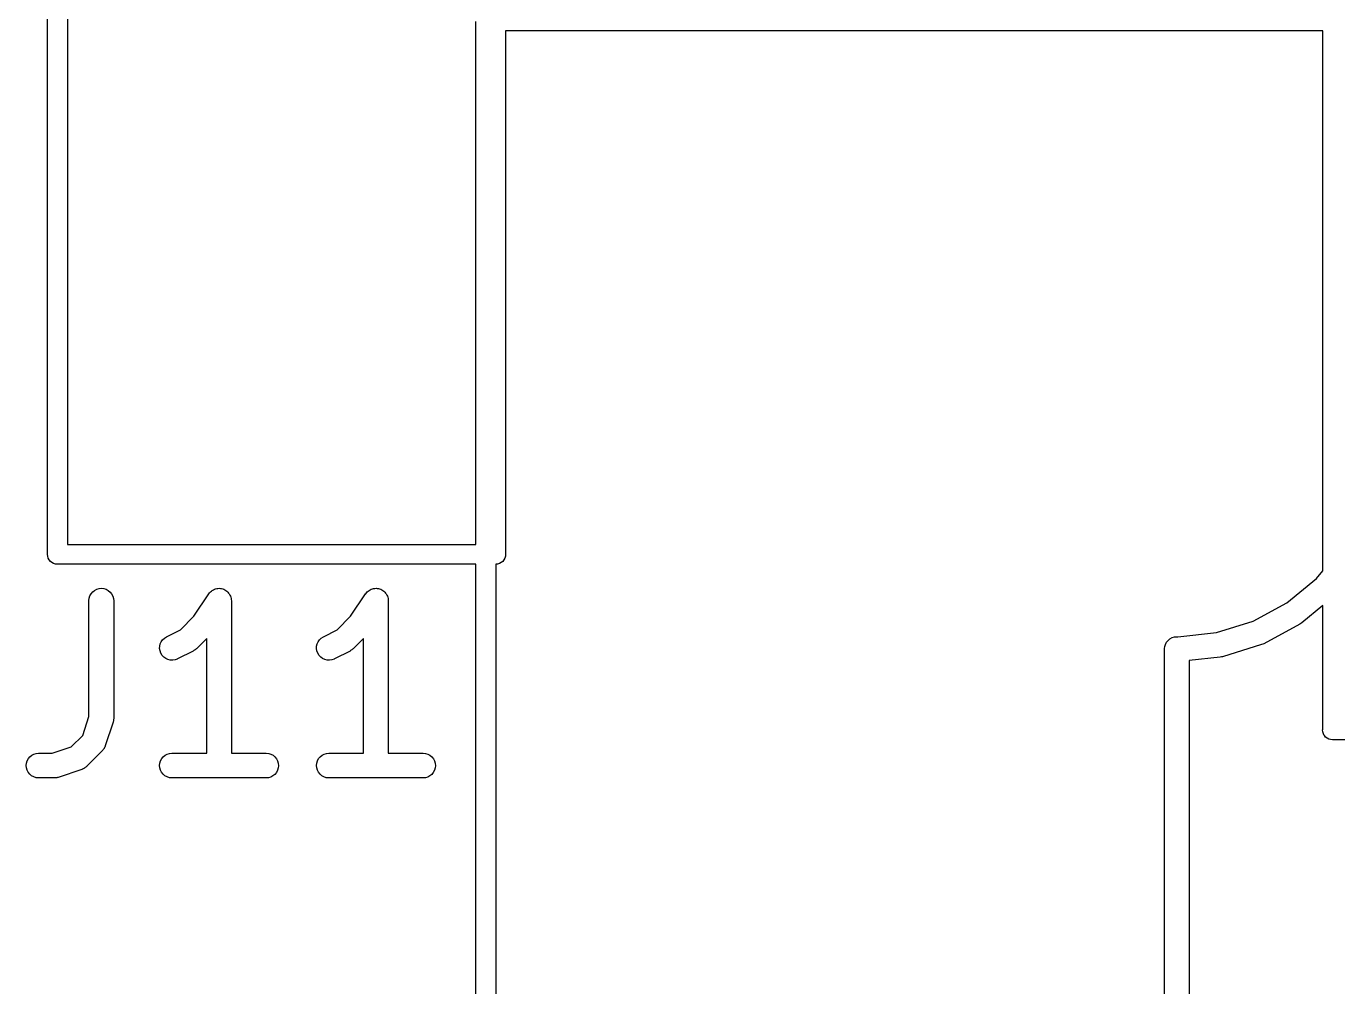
# Model space of a CAD drawing. Extents: x 66.2 to 106.7, y -141.1 to -95.9.
# Drawn here: x 74.68 to 82.64, y -107.46 to -101.63 of the extents above; entities that cross this region are included whole.
import ezdxf

# ---------------------------------------------------------------- set-up
doc = ezdxf.new("R2010")
doc.units = 0
doc.layers.add('BLACK', color=7, linetype='CONTINUOUS')

msp = doc.modelspace()

# ---------------------------------------------------------------- linework, layer by layer
at = {"layer": 'BLACK', "linetype": 'CONTINUOUS'}
for p, q in [((74.81, -104.832), (74.81, -99.6979)), ((74.93, -99.755), (74.93, -104.775)), ((77.41, -104.775), (77.41, -101.603)), ((82.55, -101.66), (77.59, -101.66)), ((77.59, -101.66), (77.59, -104.832)), ((82.55, -104.936), (82.55, -101.66)), ((74.8097, -104.835), (74.81, -104.832)), ((74.8109, -104.847), (74.8097, -104.835)), ((74.93, -104.775), (77.41, -104.775)), ((77.59, -104.838), (77.5891, -104.847)), ((77.59, -104.832), (77.5903, -104.835)), ((77.5903, -104.835), (77.59, -104.838)), ((74.8143, -104.858), (74.8109, -104.847)), ((74.8199, -104.868), (74.8143, -104.858)), ((74.8274, -104.878), (74.8199, -104.868)), ((74.8365, -104.885), (74.8274, -104.878)), ((74.8469, -104.891), (74.8365, -104.885)), ((74.8582, -104.894), (74.8469, -104.891)), ((74.8671, -104.895), (74.8582, -104.894)), ((74.87, -104.895), (74.8671, -104.895)), ((74.8671, -104.895), (74.8671, -104.895)), ((74.8729, -104.895), (74.87, -104.895)), ((77.41, -104.895), (74.8729, -104.895)), ((77.41, -111.7), (77.41, -104.895)), ((77.5418, -104.894), (77.53, -104.895)), ((77.53, -104.895), (77.53, -111.7)), ((77.5531, -104.891), (77.5418, -104.894)), ((77.5635, -104.885), (77.5531, -104.891)), ((77.5726, -104.878), (77.5635, -104.885)), ((77.5801, -104.868), (77.5726, -104.878)), ((77.5857, -104.858), (77.5801, -104.868)), ((77.5891, -104.847), (77.5857, -104.858)), ((82.333, -105.13), (82.5127, -104.982)), ((82.5127, -104.982), (82.55, -104.936)), ((75.0675, -105.087), (75.0746, -105.074)), ((75.0746, -105.074), (75.084, -105.063)), ((75.084, -105.063), (75.0954, -105.054)), ((75.0954, -105.054), (75.1084, -105.047)), ((75.1084, -105.047), (75.1224, -105.043)), ((75.1224, -105.043), (75.137, -105.041)), ((75.137, -105.041), (75.1516, -105.043)), ((75.1516, -105.043), (75.1655, -105.047)), ((75.1655, -105.047), (75.1784, -105.054)), ((75.1784, -105.054), (75.1897, -105.064)), ((75.1897, -105.064), (75.1989, -105.075)), ((75.1989, -105.075), (75.2058, -105.088)), ((75.6972, -105.211), (75.7884, -105.075)), ((75.7884, -105.075), (75.7889, -105.074)), ((75.7889, -105.074), (75.7937, -105.068)), ((75.7889, -105.074), (75.7889, -105.074)), ((75.7889, -105.074), (75.7889, -105.074)), ((75.7889, -105.074), (75.7889, -105.074)), ((75.7937, -105.068), (75.7983, -105.063)), ((75.7983, -105.063), (75.7983, -105.063)), ((75.7983, -105.063), (75.7984, -105.063)), ((75.7984, -105.063), (75.8042, -105.058)), ((75.8042, -105.058), (75.8097, -105.054)), ((75.8097, -105.054), (75.8097, -105.054)), ((75.8097, -105.054), (75.8098, -105.054)), ((75.8098, -105.054), (75.8166, -105.05)), ((75.8166, -105.05), (75.8227, -105.047)), ((75.8227, -105.047), (75.8227, -105.047)), ((75.8227, -105.047), (75.8228, -105.047)), ((75.8228, -105.047), (75.83, -105.045)), ((75.83, -105.045), (75.8367, -105.043)), ((75.8367, -105.043), (75.8368, -105.043)), ((75.8368, -105.043), (75.844, -105.042)), ((75.8368, -105.043), (75.8368, -105.043)), ((75.844, -105.042), (75.8513, -105.041)), ((75.8513, -105.041), (75.8514, -105.041)), ((75.8513, -105.041), (75.8513, -105.041)), ((75.8514, -105.041), (75.8589, -105.042)), ((75.8589, -105.042), (75.8658, -105.043)), ((75.8658, -105.043), (75.8659, -105.043)), ((75.8659, -105.043), (75.866, -105.043)), ((75.866, -105.043), (75.8733, -105.045)), ((75.8733, -105.045), (75.8798, -105.047)), ((75.8798, -105.047), (75.8799, -105.047)), ((75.8799, -105.047), (75.8799, -105.047)), ((75.8799, -105.047), (75.8865, -105.051)), ((75.8865, -105.051), (75.8927, -105.054)), ((75.8927, -105.054), (75.8927, -105.054)), ((75.8927, -105.054), (75.8928, -105.054)), ((75.8928, -105.054), (75.8984, -105.059)), ((75.8984, -105.059), (75.904, -105.064)), ((75.904, -105.064), (75.904, -105.064)), ((75.904, -105.064), (75.9041, -105.064)), ((75.9041, -105.064), (75.9089, -105.07)), ((75.9089, -105.07), (75.9132, -105.075)), ((75.9132, -105.075), (75.9133, -105.075)), ((75.9133, -105.075), (75.9133, -105.075)), ((75.9133, -105.075), (75.917, -105.082)), ((75.917, -105.082), (75.9201, -105.088)), ((76.6496, -105.211), (76.7407, -105.075)), ((76.7407, -105.075), (76.7413, -105.074)), ((76.7413, -105.074), (76.746, -105.068)), ((76.7413, -105.074), (76.7413, -105.074)), ((76.7413, -105.074), (76.7413, -105.074)), ((76.7413, -105.074), (76.7413, -105.074)), ((76.746, -105.068), (76.7507, -105.063)), ((76.7507, -105.063), (76.7507, -105.063)), ((76.7507, -105.063), (76.7508, -105.063)), ((76.7508, -105.063), (76.7566, -105.058)), ((76.7566, -105.058), (76.7621, -105.054)), ((76.7621, -105.054), (76.7621, -105.054)), ((76.7621, -105.054), (76.7622, -105.054)), ((76.7622, -105.054), (76.769, -105.05)), ((76.769, -105.05), (76.775, -105.047)), ((76.775, -105.047), (76.7751, -105.047)), ((76.7751, -105.047), (76.7752, -105.047)), ((76.7752, -105.047), (76.7824, -105.045)), ((76.7824, -105.045), (76.7891, -105.043)), ((76.7891, -105.043), (76.7891, -105.043)), ((76.7891, -105.043), (76.7892, -105.043)), ((76.7892, -105.043), (76.7964, -105.042)), ((76.7964, -105.042), (76.8037, -105.041)), ((76.8037, -105.041), (76.8038, -105.041)), ((76.8037, -105.041), (76.8037, -105.041)), ((76.8038, -105.041), (76.8113, -105.042)), ((76.8113, -105.042), (76.8182, -105.043)), ((76.8182, -105.043), (76.8183, -105.043)), ((76.8183, -105.043), (76.8183, -105.043)), ((76.8183, -105.043), (76.8257, -105.045)), ((76.8257, -105.045), (76.8322, -105.047)), ((76.8322, -105.047), (76.8323, -105.047)), ((76.8323, -105.047), (76.8323, -105.047)), ((76.8323, -105.047), (76.8388, -105.051)), ((76.8388, -105.051), (76.8451, -105.054)), ((76.8451, -105.054), (76.8451, -105.054)), ((76.8451, -105.054), (76.8452, -105.054)), ((76.8452, -105.054), (76.8508, -105.059)), ((76.8508, -105.059), (76.8564, -105.064)), ((76.8564, -105.064), (76.8564, -105.064)), ((76.8564, -105.064), (76.8564, -105.064)), ((76.8564, -105.064), (76.8613, -105.07)), ((76.8613, -105.07), (76.8656, -105.075)), ((76.8656, -105.075), (76.8656, -105.075)), ((76.8656, -105.075), (76.8657, -105.075)), ((76.8657, -105.075), (76.8694, -105.082)), ((76.8694, -105.082), (76.8725, -105.088)), ((75.0615, -105.115), (75.0631, -105.101)), ((75.0615, -105.116), (75.0615, -105.115)), ((75.0615, -105.818), (75.0615, -105.116)), ((75.0631, -105.101), (75.0675, -105.087)), ((75.2058, -105.088), (75.21, -105.102)), ((75.21, -105.102), (75.2115, -105.116)), ((75.2115, -105.116), (75.2115, -105.831)), ((75.9201, -105.088), (75.9201, -105.088)), ((75.9201, -105.088), (75.9201, -105.088)), ((75.9201, -105.088), (75.9223, -105.095)), ((75.9223, -105.095), (75.9243, -105.102)), ((75.9243, -105.102), (75.9243, -105.102)), ((75.9243, -105.102), (75.9244, -105.102)), ((75.9244, -105.102), (75.9251, -105.109)), ((75.9251, -105.109), (75.9258, -105.116)), ((75.9258, -105.116), (75.9258, -106.041)), ((76.8725, -105.088), (76.8725, -105.088)), ((76.8725, -105.088), (76.8725, -105.088)), ((76.8725, -105.088), (76.8746, -105.095)), ((76.8746, -105.095), (76.8767, -105.102)), ((76.8767, -105.102), (76.8767, -105.102)), ((76.8767, -105.102), (76.8767, -105.102)), ((76.8767, -105.102), (76.8774, -105.109)), ((76.8774, -105.109), (76.8781, -105.116)), ((76.8781, -105.116), (76.8781, -106.041)), ((82.1279, -105.241), (82.333, -105.13)), ((82.55, -105.146), (82.423, -105.251)), ((82.55, -105.897), (82.55, -105.146)), ((75.6159, -105.293), (75.6972, -105.211)), ((76.5682, -105.293), (76.6496, -105.211)), ((81.9052, -105.31), (82.1279, -105.241)), ((75.5315, -105.335), (75.6159, -105.293)), ((76.4839, -105.335), (76.5682, -105.293)), ((81.6698, -105.335), (81.9052, -105.31)), ((82.4108, -105.259), (82.1928, -105.377)), ((82.4165, -105.255), (82.4108, -105.259)), ((82.4222, -105.251), (82.4165, -105.255)), ((82.423, -105.251), (82.4222, -105.251)), ((82.423, -105.251), (82.423, -105.251)), ((82.423, -105.251), (82.423, -105.251)), ((75.4902, -105.407), (75.4907, -105.392)), ((75.4907, -105.392), (75.494, -105.378)), ((75.494, -105.378), (75.5, -105.365)), ((75.5, -105.365), (75.5085, -105.353)), ((75.5085, -105.353), (75.5191, -105.343)), ((75.5191, -105.343), (75.5315, -105.335)), ((75.7758, -105.345), (75.7133, -105.408)), ((75.7758, -106.041), (75.7758, -105.345)), ((76.4426, -105.407), (76.4431, -105.392)), ((76.4431, -105.392), (76.4464, -105.378)), ((76.4464, -105.378), (76.4524, -105.365)), ((76.4524, -105.365), (76.4609, -105.353)), ((76.4609, -105.353), (76.4715, -105.343)), ((76.4715, -105.343), (76.4839, -105.335)), ((76.7281, -105.345), (76.6657, -105.408)), ((76.7281, -106.041), (76.7281, -105.345)), ((81.59, -105.406), (81.5911, -105.395)), ((81.5911, -105.395), (81.5954, -105.381)), ((81.5954, -105.381), (81.6023, -105.368)), ((81.6023, -105.368), (81.6117, -105.357)), ((81.6117, -105.357), (81.6231, -105.347)), ((81.6231, -105.347), (81.6362, -105.34)), ((81.6362, -105.34), (81.6503, -105.336)), ((81.6503, -105.336), (81.665, -105.335)), ((81.665, -105.335), (81.6685, -105.335)), ((81.6685, -105.335), (81.6698, -105.335)), ((82.1793, -105.382), (81.9426, -105.456)), ((82.1856, -105.38), (82.1793, -105.382)), ((82.1919, -105.377), (82.1856, -105.38)), ((82.1928, -105.377), (82.1919, -105.377)), ((82.1928, -105.377), (82.1928, -105.377)), ((82.1928, -105.377), (82.1928, -105.377)), ((75.4926, -105.421), (75.4902, -105.407)), ((75.4977, -105.435), (75.4926, -105.421)), ((75.5054, -105.448), (75.4977, -105.435)), ((75.5154, -105.458), (75.5054, -105.448)), ((75.5273, -105.467), (75.5154, -105.458)), ((75.5406, -105.473), (75.5273, -105.467)), ((75.5548, -105.476), (75.5406, -105.473)), ((75.5694, -105.477), (75.5548, -105.476)), ((75.5839, -105.475), (75.5694, -105.477)), ((75.5976, -105.47), (75.5839, -105.475)), ((75.5986, -105.469), (75.5976, -105.47)), ((75.6938, -105.422), (75.5986, -105.469)), ((75.6974, -105.419), (75.6938, -105.422)), ((75.7011, -105.417), (75.6974, -105.419)), ((75.7036, -105.415), (75.7011, -105.417)), ((75.7062, -105.414), (75.7036, -105.415)), ((75.7093, -105.411), (75.7062, -105.414)), ((75.7126, -105.408), (75.7093, -105.411)), ((75.7133, -105.408), (75.7126, -105.408)), ((76.445, -105.421), (76.4426, -105.407)), ((76.4501, -105.435), (76.445, -105.421)), ((76.4578, -105.448), (76.4501, -105.435)), ((76.4678, -105.458), (76.4578, -105.448)), ((76.4797, -105.467), (76.4678, -105.458)), ((76.493, -105.473), (76.4797, -105.467)), ((76.5072, -105.476), (76.493, -105.473)), ((76.5218, -105.477), (76.5072, -105.476)), ((76.5363, -105.475), (76.5218, -105.477)), ((76.55, -105.47), (76.5363, -105.475)), ((76.551, -105.469), (76.55, -105.47)), ((76.6462, -105.422), (76.551, -105.469)), ((76.6498, -105.419), (76.6462, -105.422)), ((76.6535, -105.417), (76.6498, -105.419)), ((76.656, -105.415), (76.6535, -105.417)), ((76.6586, -105.414), (76.656, -105.415)), ((76.6617, -105.411), (76.6586, -105.414)), ((76.665, -105.408), (76.6617, -105.411)), ((76.6657, -105.408), (76.665, -105.408)), ((81.59, -118.114), (81.59, -105.406)), ((81.9282, -105.459), (81.74, -105.478)), ((81.74, -105.478), (81.74, -118.042)), ((81.9349, -105.457), (81.9282, -105.459)), ((81.9415, -105.456), (81.9349, -105.457)), ((81.9425, -105.456), (81.9415, -105.456)), ((81.9426, -105.456), (81.9425, -105.456)), ((75.0233, -105.933), (75.0615, -105.818)), ((75.2076, -105.854), (75.16, -105.997)), ((75.2086, -105.85), (75.2076, -105.854)), ((75.2098, -105.846), (75.2086, -105.85)), ((75.2102, -105.843), (75.2098, -105.846)), ((75.2109, -105.84), (75.2102, -105.843)), ((75.211, -105.836), (75.2109, -105.84)), ((75.2115, -105.832), (75.211, -105.836)), ((75.2115, -105.831), (75.2115, -105.832)), ((74.9531, -106.003), (75.0233, -105.933)), ((82.5497, -105.9), (82.55, -105.897)), ((82.5509, -105.912), (82.5497, -105.9)), ((82.5543, -105.923), (82.5509, -105.912)), ((82.5597, -105.933), (82.5543, -105.923)), ((82.5599, -105.933), (82.5597, -105.933)), ((82.5674, -105.943), (82.5599, -105.933)), ((82.5765, -105.95), (82.5674, -105.943)), ((82.5869, -105.956), (82.5765, -105.95)), ((82.5982, -105.959), (82.5869, -105.956)), ((82.61, -105.96), (82.5982, -105.959)), ((82.6129, -105.96), (82.61, -105.96)), ((90.1071, -105.96), (82.6129, -105.96)), ((74.8386, -106.041), (74.9531, -106.003)), ((75.1419, -106.027), (75.0467, -106.122)), ((75.1433, -106.025), (75.1419, -106.027)), ((75.1449, -106.023), (75.1433, -106.025)), ((75.1479, -106.019), (75.1449, -106.023)), ((75.1512, -106.015), (75.1479, -106.019)), ((75.1522, -106.013), (75.1512, -106.015)), ((75.1535, -106.012), (75.1522, -106.013)), ((75.1557, -106.007), (75.1535, -106.012)), ((75.1581, -106.002), (75.1557, -106.007)), ((75.1587, -106), (75.1581, -106.002)), ((75.1597, -105.998), (75.1587, -106)), ((75.16, -105.997), (75.1597, -105.998)), ((74.6805, -106.116), (74.6821, -106.101)), ((74.6819, -106.13), (74.6805, -106.116)), ((74.6821, -106.101), (74.6864, -106.087)), ((74.6864, -106.087), (74.6933, -106.074)), ((74.6933, -106.074), (74.7027, -106.063)), ((74.7027, -106.063), (74.714, -106.054)), ((74.714, -106.054), (74.7269, -106.047)), ((74.7269, -106.047), (74.741, -106.043)), ((74.741, -106.043), (74.7555, -106.041)), ((74.7555, -106.041), (74.8386, -106.041)), ((75.49, -106.116), (75.4916, -106.101)), ((75.4914, -106.13), (75.49, -106.116)), ((75.4916, -106.101), (75.4959, -106.087)), ((75.4959, -106.087), (75.5029, -106.074)), ((75.5029, -106.074), (75.5122, -106.063)), ((75.5122, -106.063), (75.5235, -106.054)), ((75.5235, -106.054), (75.5365, -106.047)), ((75.5365, -106.047), (75.5505, -106.043)), ((75.5505, -106.043), (75.565, -106.041)), ((75.565, -106.041), (75.7758, -106.041)), ((75.9258, -106.041), (76.1365, -106.041)), ((76.1365, -106.041), (76.1375, -106.041)), ((76.1375, -106.041), (76.1521, -106.043)), ((76.1521, -106.043), (76.166, -106.047)), ((76.166, -106.047), (76.1788, -106.054)), ((76.1788, -106.054), (76.1901, -106.064)), ((76.1901, -106.064), (76.1992, -106.075)), ((76.1992, -106.075), (76.206, -106.088)), ((76.206, -106.088), (76.2101, -106.102)), ((76.2115, -106.117), (76.2099, -106.131)), ((76.2101, -106.102), (76.2115, -106.117)), ((76.4424, -106.116), (76.444, -106.101)), ((76.4438, -106.13), (76.4424, -106.116)), ((76.444, -106.101), (76.4483, -106.087)), ((76.4483, -106.087), (76.4552, -106.074)), ((76.4552, -106.074), (76.4646, -106.063)), ((76.4646, -106.063), (76.4759, -106.054)), ((76.4759, -106.054), (76.4888, -106.047)), ((76.4888, -106.047), (76.5029, -106.043)), ((76.5029, -106.043), (76.5174, -106.041)), ((76.5174, -106.041), (76.7281, -106.041)), ((76.8781, -106.041), (77.0889, -106.041)), ((77.0889, -106.041), (77.0899, -106.041)), ((77.0899, -106.041), (77.1044, -106.043)), ((77.1044, -106.043), (77.1184, -106.047)), ((77.1184, -106.047), (77.1312, -106.054)), ((77.1312, -106.054), (77.1424, -106.064)), ((77.1424, -106.064), (77.1516, -106.075)), ((77.1516, -106.075), (77.1584, -106.088)), ((77.1584, -106.088), (77.1625, -106.102)), ((77.1639, -106.117), (77.1623, -106.131)), ((77.1625, -106.102), (77.1639, -106.117)), ((74.686, -106.144), (74.6819, -106.13)), ((74.6928, -106.157), (74.686, -106.144)), ((74.7019, -106.169), (74.6928, -106.157)), ((74.7131, -106.178), (74.7019, -106.169)), ((74.726, -106.185), (74.7131, -106.178)), ((74.7399, -106.19), (74.726, -106.185)), ((74.7545, -106.191), (74.7399, -106.19)), ((74.7555, -106.191), (74.7545, -106.191)), ((74.8508, -106.191), (74.7555, -106.191)), ((74.855, -106.191), (74.8508, -106.191)), ((74.8592, -106.191), (74.855, -106.191)), ((74.8622, -106.19), (74.8592, -106.191)), ((74.8653, -106.19), (74.8622, -106.19)), ((74.8694, -106.189), (74.8653, -106.19)), ((74.8735, -106.188), (74.8694, -106.189)), ((74.8745, -106.188), (74.8735, -106.188)), ((75.0173, -106.14), (74.8745, -106.188)), ((75.0193, -106.139), (75.0173, -106.14)), ((75.0215, -106.138), (75.0193, -106.139)), ((75.026, -106.136), (75.0215, -106.138)), ((75.0307, -106.134), (75.026, -106.136)), ((75.0325, -106.133), (75.0307, -106.134)), ((75.0345, -106.132), (75.0325, -106.133)), ((75.0385, -106.128), (75.0345, -106.132)), ((75.0427, -106.126), (75.0385, -106.128)), ((75.0442, -106.124), (75.0427, -106.126)), ((75.0459, -106.123), (75.0442, -106.124)), ((75.0467, -106.122), (75.0459, -106.123)), ((75.4955, -106.144), (75.4914, -106.13)), ((75.5023, -106.157), (75.4955, -106.144)), ((75.5115, -106.169), (75.5023, -106.157)), ((75.5227, -106.178), (75.5115, -106.169)), ((75.5355, -106.185), (75.5227, -106.178)), ((75.5495, -106.19), (75.5355, -106.185)), ((75.564, -106.191), (75.5495, -106.19)), ((75.565, -106.191), (75.564, -106.191)), ((76.1365, -106.191), (75.565, -106.191)), ((76.151, -106.19), (76.1365, -106.191)), ((76.1651, -106.186), (76.151, -106.19)), ((76.178, -106.179), (76.1651, -106.186)), ((76.1893, -106.17), (76.178, -106.179)), ((76.1987, -106.158), (76.1893, -106.17)), ((76.2056, -106.145), (76.1987, -106.158)), ((76.2099, -106.131), (76.2056, -106.145)), ((76.4479, -106.144), (76.4438, -106.13)), ((76.4547, -106.157), (76.4479, -106.144)), ((76.4638, -106.169), (76.4547, -106.157)), ((76.4751, -106.178), (76.4638, -106.169)), ((76.4879, -106.185), (76.4751, -106.178)), ((76.5018, -106.19), (76.4879, -106.185)), ((76.5164, -106.191), (76.5018, -106.19)), ((76.5174, -106.191), (76.5164, -106.191)), ((77.0889, -106.191), (76.5174, -106.191)), ((77.1034, -106.19), (77.0889, -106.191)), ((77.1174, -106.186), (77.1034, -106.19)), ((77.1304, -106.179), (77.1174, -106.186)), ((77.1417, -106.17), (77.1304, -106.179)), ((77.151, -106.158), (77.1417, -106.17)), ((77.158, -106.145), (77.151, -106.158)), ((77.1623, -106.131), (77.158, -106.145))]:
    msp.add_line(p, q, dxfattribs=at)

doc.saveas('drawing.dxf')
